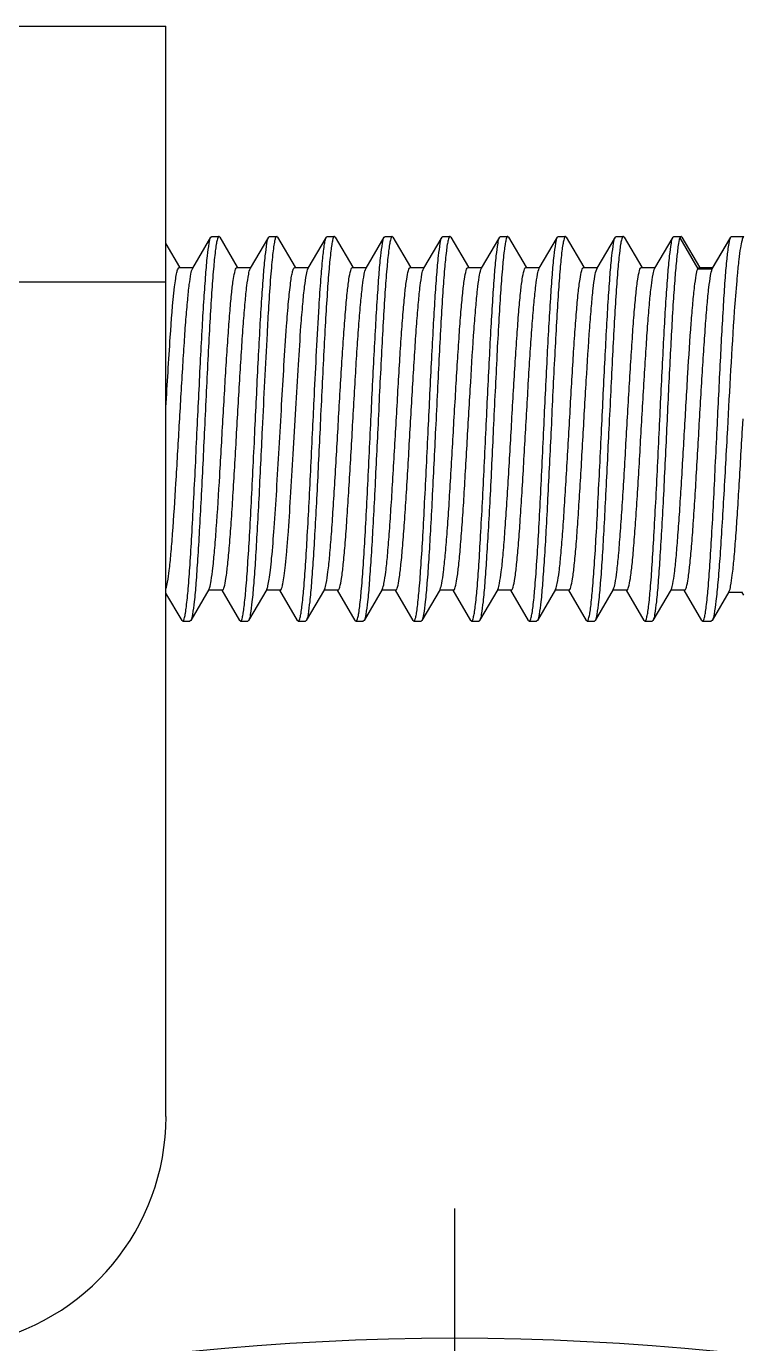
# Model space of a CAD drawing. Extents: x -427546 to -314919, y 698702 to 968782.
# Drawn here: x -416894.4 to -416830.7, y 894283.7 to 894400.8 of the extents above; entities that cross this region are included whole.
import ezdxf

# ---------------------------------------------------------------- set-up
doc = ezdxf.new("R2010")
doc.units = 0
doc.header["$LTSCALE"] = 1000
doc.header["$MEASUREMENT"] = 0
doc.linetypes.add('CENTER', pattern=[2, 1.25, -0.25, 0.25, -0.25])
doc.layers.get('0').update_dxf_attribs({"linetype": 'CONTINUOUS'})

msp = doc.modelspace()

# ---------------------------------------------------------------- linework, layer by layer
at = {"linetype": 'CONTINUOUS'}
for p, q in [((-416895.73, 894400.85), (-416882.03, 894400.85)), ((-416882.03, 894303.87), (-416882.03, 894400.85)), ((-416879.65, 894379.33), (-416878.03, 894382.11)), ((-416878.03, 894382.11), (-416877.96, 894382.17)), ((-416877.96, 894382.17), (-416877.32, 894382.17)), ((-416877.25, 894382.11), (-416877.32, 894382.17)), ((-416877.25, 894382.11), (-416875.69, 894379.42)), ((-416874.51, 894379.33), (-416872.89, 894382.11)), ((-416872.89, 894382.11), (-416872.83, 894382.17)), ((-416872.83, 894382.17), (-416872.18, 894382.17)), ((-416872.12, 894382.11), (-416870.55, 894379.42)), ((-416869.38, 894379.33), (-416867.76, 894382.11)), ((-416867.76, 894382.11), (-416867.69, 894382.17)), ((-416867.69, 894382.17), (-416867.05, 894382.17)), ((-416866.98, 894382.11), (-416867.05, 894382.17)), ((-416866.98, 894382.11), (-416865.42, 894379.42)), ((-416864.24, 894379.33), (-416862.62, 894382.11)), ((-416862.62, 894382.11), (-416862.55, 894382.17)), ((-416862.55, 894382.17), (-416861.91, 894382.17)), ((-416861.84, 894382.11), (-416861.91, 894382.17)), ((-416861.84, 894382.11), (-416860.28, 894379.42)), ((-416859.1, 894379.33), (-416857.48, 894382.11)), ((-416857.48, 894382.11), (-416857.42, 894382.17)), ((-416857.42, 894382.17), (-416856.77, 894382.17)), ((-416856.71, 894382.11), (-416856.77, 894382.17)), ((-416856.71, 894382.11), (-416855.14, 894379.42)), ((-416853.97, 894379.33), (-416852.35, 894382.11)), ((-416852.35, 894382.11), (-416852.28, 894382.17)), ((-416852.28, 894382.17), (-416851.64, 894382.17)), ((-416851.57, 894382.11), (-416851.64, 894382.17)), ((-416851.57, 894382.11), (-416850.01, 894379.42)), ((-416848.83, 894379.33), (-416847.21, 894382.11)), ((-416847.21, 894382.11), (-416847.14, 894382.17)), ((-416847.14, 894382.17), (-416846.5, 894382.17)), ((-416846.43, 894382.11), (-416846.5, 894382.17)), ((-416846.43, 894382.11), (-416844.87, 894379.42)), ((-416843.7, 894379.33), (-416842.07, 894382.11)), ((-416842.07, 894382.11), (-416842.01, 894382.17)), ((-416842.01, 894382.17), (-416841.36, 894382.17)), ((-416841.3, 894382.11), (-416841.36, 894382.17)), ((-416841.3, 894382.11), (-416839.73, 894379.42)), ((-416838.56, 894379.33), (-416836.94, 894382.11)), ((-416836.94, 894382.11), (-416836.87, 894382.17)), ((-416836.87, 894382.17), (-416836.23, 894382.17)), ((-416836.23, 894382.17), (-416836.33, 894382.04)), ((-416836.33, 894382.04), (-416834.73, 894379.28)), ((-416836.16, 894382.11), (-416834.6, 894379.42)), ((-416833.45, 894379.28), (-416831.84, 894382.04)), ((-416833.42, 894379.33), (-416831.8, 894382.11)), ((-416831.84, 894382.04), (-416831.8, 894382.11)), ((-416831.8, 894382.11), (-416831.73, 894382.17)), ((-416831.73, 894382.17), (-416830.66, 894382.17)), ((-416882.03, 894381.49), (-416880.82, 894379.42)), ((-416880.85, 894379.4), (-416879.61, 894379.4)), ((-416875.72, 894379.4), (-416874.47, 894379.4)), ((-416870.58, 894379.4), (-416869.34, 894379.4)), ((-416865.45, 894379.4), (-416864.2, 894379.4)), ((-416860.31, 894379.4), (-416859.06, 894379.4)), ((-416855.17, 894379.4), (-416853.93, 894379.4)), ((-416854.02, 894379.22), (-416853.97, 894379.33)), ((-416850.04, 894379.4), (-416848.79, 894379.4)), ((-416844.9, 894379.4), (-416843.65, 894379.4)), ((-416843.73, 894379.25), (-416843.7, 894379.33)), ((-416839.76, 894379.4), (-416838.52, 894379.4)), ((-416834.73, 894379.28), (-416834.63, 894379.4)), ((-416834.73, 894379.28), (-416833.45, 894379.28)), ((-416834.63, 894379.4), (-416833.38, 894379.4)), ((-416833.45, 894379.28), (-416833.42, 894379.33)), ((-416895.73, 894378.13), (-416882.03, 894378.13)), ((-416830.77, 894365.06), (-416830.72, 894365.94)), ((-416880.6, 894347.99), (-416882.03, 894350.44)), ((-416878.21, 894350.77), (-416879.82, 894347.99)), ((-416877, 894350.7), (-416878.25, 894350.7)), ((-416878.21, 894350.77), (-416878.16, 894350.88)), ((-416875.46, 894347.99), (-416877.03, 894350.69)), ((-416873.07, 894350.77), (-416874.68, 894347.99)), ((-416871.87, 894350.7), (-416873.11, 894350.7)), ((-416870.33, 894347.99), (-416871.9, 894350.69)), ((-416867.93, 894350.77), (-416869.55, 894347.99)), ((-416866.73, 894350.7), (-416867.97, 894350.7)), ((-416865.19, 894347.99), (-416866.76, 894350.69)), ((-416862.8, 894350.77), (-416864.41, 894347.99)), ((-416861.59, 894350.7), (-416862.84, 894350.7)), ((-416860.05, 894347.99), (-416861.62, 894350.69)), ((-416857.66, 894350.77), (-416859.27, 894347.99)), ((-416856.46, 894350.7), (-416857.7, 894350.7)), ((-416854.92, 894347.99), (-416856.49, 894350.69)), ((-416852.52, 894350.77), (-416854.14, 894347.99)), ((-416851.32, 894350.7), (-416852.56, 894350.7)), ((-416849.78, 894347.99), (-416851.35, 894350.69)), ((-416847.39, 894350.77), (-416849, 894347.99)), ((-416846.18, 894350.7), (-416847.43, 894350.7)), ((-416844.64, 894347.99), (-416846.21, 894350.69)), ((-416842.25, 894350.77), (-416843.86, 894347.99)), ((-416841.05, 894350.7), (-416842.29, 894350.7)), ((-416839.51, 894347.99), (-416841.08, 894350.69)), ((-416837.11, 894350.77), (-416838.73, 894347.99)), ((-416835.91, 894350.7), (-416837.15, 894350.7)), ((-416834.37, 894347.99), (-416835.94, 894350.69)), ((-416831.97, 894350.56), (-416833.46, 894348)), ((-416830.77, 894350.49), (-416832.01, 894350.49)), ((-416830.66, 894350.25), (-416830.8, 894350.48)), ((-416880.6, 894347.99), (-416880.53, 894347.93)), ((-416880.53, 894347.93), (-416879.89, 894347.93)), ((-416879.82, 894347.99), (-416879.89, 894347.93)), ((-416875.46, 894347.99), (-416875.39, 894347.93)), ((-416875.39, 894347.93), (-416874.75, 894347.93)), ((-416874.68, 894347.99), (-416874.75, 894347.93)), ((-416870.33, 894347.99), (-416870.26, 894347.93)), ((-416870.26, 894347.93), (-416869.61, 894347.93)), ((-416869.55, 894347.99), (-416869.61, 894347.93)), ((-416865.19, 894347.99), (-416865.12, 894347.93)), ((-416865.12, 894347.93), (-416864.48, 894347.93)), ((-416864.41, 894347.99), (-416864.48, 894347.93)), ((-416860.05, 894347.99), (-416859.99, 894347.93)), ((-416859.99, 894347.93), (-416859.34, 894347.93)), ((-416859.27, 894347.99), (-416859.34, 894347.93)), ((-416854.92, 894347.99), (-416854.85, 894347.93)), ((-416854.85, 894347.93), (-416854.21, 894347.93)), ((-416849.78, 894347.99), (-416849.71, 894347.93)), ((-416849.71, 894347.93), (-416849.07, 894347.93)), ((-416849, 894347.99), (-416849.07, 894347.93)), ((-416844.64, 894347.99), (-416844.58, 894347.93)), ((-416844.58, 894347.93), (-416843.93, 894347.93)), ((-416843.86, 894347.99), (-416843.93, 894347.93)), ((-416839.51, 894347.99), (-416839.44, 894347.93)), ((-416839.44, 894347.93), (-416838.8, 894347.93)), ((-416838.73, 894347.99), (-416838.8, 894347.93)), ((-416834.37, 894347.99), (-416834.3, 894347.93)), ((-416834.3, 894347.93), (-416833.54, 894347.93)), ((-416833.46, 894348), (-416833.54, 894347.93))]:
    msp.add_line(p, q, dxfattribs=at)
at = {"color": 0, "linetype": 'CENTER'}
msp.add_line((-416856.35, 893816.19), (-416856.35, 894295.7), dxfattribs=at)
at = {"linetype": 'CONTINUOUS'}
msp.add_circle((-416856.35, 894055.95), 228.23, dxfattribs=at)
for centre, radius, start, end in [((-416738.87, 894370.19), 92.76, 174.723, 175.0353), ((-416902.57, 894303.87), 20.55, 280.562, 0)]:
    msp.add_arc(centre, radius, start, end, dxfattribs=at)
for points, knots in [([(-416879.25, 894365.05), (-416879.15, 894367.13), (-416879, 894370.15), (-416878.8, 894374.02), (-416878.65, 894376.52), (-416878.5, 894378.62), (-416878.37, 894380.27), (-416878.21, 894381.37), (-416878.13, 894381.95), (-416878.03, 894382.11)], [0, 0, 0, 0, 0.364034, 0.530328, 0.678356, 0.803044, 0.900143, 0.966415, 1, 1, 1, 1]), ([(-416877.32, 894382.17), (-416877.36, 894382.17), (-416877.43, 894382.03), (-416877.49, 894381.8), (-416877.57, 894381.38), (-416877.69, 894380.54), (-416877.82, 894379.1), (-416877.98, 894377), (-416878.13, 894374.44), (-416878.29, 894371.52), (-416878.45, 894368.35), (-416878.55, 894366.16), (-416878.6, 894365.05)], [0, 0, 0, 0, 0.006691, 0.021767, 0.045945, 0.079169, 0.17157, 0.295628, 0.44665, 0.618882, 0.805717, 1, 1, 1, 1]), ([(-416874.11, 894365.05), (-416874.01, 894367.13), (-416873.87, 894370.15), (-416873.66, 894374.02), (-416873.52, 894376.52), (-416873.36, 894378.62), (-416873.23, 894380.27), (-416873.07, 894381.37), (-416872.99, 894381.95), (-416872.89, 894382.11)], [0, 0, 0, 0, 0.364034, 0.530327, 0.678355, 0.803043, 0.900143, 0.966415, 1, 1, 1, 1]), ([(-416872.18, 894382.17), (-416872.23, 894382.17), (-416872.31, 894381.99), (-416872.38, 894381.71), (-416872.47, 894381.18), (-416872.55, 894380.48), (-416872.64, 894379.59), (-416872.77, 894378.06), (-416872.85, 894376.83), (-416872.9, 894375.95)], [0, 0, 0, 0, 0.021805, 0.073036, 0.155592, 0.268964, 0.411896, 0.582786, 1, 1, 1, 1]), ([(-416872.12, 894382.11), (-416872.12, 894382.13), (-416872.14, 894382.16), (-416872.17, 894382.17), (-416872.18, 894382.17)], [0, 0, 0, 0, 0.600474, 1, 1, 1, 1]), ([(-416868.41, 894375.95), (-416868.36, 894376.76), (-416868.27, 894378.18), (-416868.11, 894380.03), (-416867.98, 894381.21), (-416867.86, 894381.84), (-416867.8, 894382.05), (-416867.76, 894382.11)], [0, 0, 0, 0, 0.387696, 0.690539, 0.896873, 0.961452, 1, 1, 1, 1]), ([(-416867.05, 894382.17), (-416867.08, 894382.17), (-416867.16, 894382.03), (-416867.22, 894381.8), (-416867.3, 894381.38), (-416867.41, 894380.54), (-416867.55, 894379.11), (-416867.7, 894377.01), (-416867.86, 894374.44), (-416868.02, 894371.52), (-416868.17, 894368.35), (-416868.28, 894366.16), (-416868.33, 894365.05)], [0, 0, 0, 0, 0.006669, 0.02172, 0.045878, 0.079088, 0.171477, 0.295537, 0.446568, 0.61882, 0.805683, 1, 1, 1, 1]), ([(-416863.84, 894365.05), (-416863.74, 894367.13), (-416863.59, 894370.15), (-416863.39, 894374.02), (-416863.24, 894376.52), (-416863.09, 894378.62), (-416862.96, 894380.27), (-416862.8, 894381.37), (-416862.72, 894381.95), (-416862.62, 894382.11)], [0, 0, 0, 0, 0.364023, 0.530311, 0.678335, 0.803027, 0.900135, 0.966413, 1, 1, 1, 1]), ([(-416861.91, 894382.17), (-416861.95, 894382.17), (-416862.02, 894382.03), (-416862.08, 894381.8), (-416862.16, 894381.38), (-416862.28, 894380.54), (-416862.41, 894379.11), (-416862.57, 894377.01), (-416862.72, 894374.44), (-416862.88, 894371.52), (-416863.04, 894368.35), (-416863.14, 894366.16), (-416863.19, 894365.05)], [0, 0, 0, 0, 0.00667, 0.021722, 0.045882, 0.079092, 0.171482, 0.295542, 0.446572, 0.618823, 0.805684, 1, 1, 1, 1]), ([(-416858.7, 894365.05), (-416858.6, 894367.13), (-416858.46, 894370.15), (-416858.25, 894374.02), (-416858.11, 894376.52), (-416857.96, 894378.62), (-416857.82, 894380.27), (-416857.66, 894381.37), (-416857.58, 894381.95), (-416857.48, 894382.11)], [0, 0, 0, 0, 0.364024, 0.530311, 0.678335, 0.803027, 0.900135, 0.966414, 1, 1, 1, 1]), ([(-416856.77, 894382.17), (-416856.81, 894382.17), (-416856.89, 894382.03), (-416856.95, 894381.8), (-416857.03, 894381.38), (-416857.14, 894380.54), (-416857.28, 894379.11), (-416857.43, 894377.01), (-416857.59, 894374.44), (-416857.74, 894371.52), (-416857.9, 894368.35), (-416858, 894366.16), (-416858.06, 894365.05)], [0, 0, 0, 0, 0.006671, 0.021724, 0.045885, 0.079096, 0.171487, 0.295547, 0.446577, 0.618826, 0.805686, 1, 1, 1, 1]), ([(-416853.56, 894365.05), (-416853.47, 894367.13), (-416853.32, 894370.15), (-416853.12, 894374.02), (-416852.97, 894376.52), (-416852.82, 894378.62), (-416852.69, 894380.27), (-416852.53, 894381.37), (-416852.44, 894381.95), (-416852.35, 894382.11)], [0, 0, 0, 0, 0.364024, 0.530311, 0.678335, 0.803027, 0.900135, 0.966414, 1, 1, 1, 1]), ([(-416851.64, 894382.17), (-416851.68, 894382.17), (-416851.75, 894382.03), (-416851.81, 894381.8), (-416851.89, 894381.38), (-416852, 894380.54), (-416852.14, 894379.1), (-416852.29, 894377), (-416852.45, 894374.44), (-416852.61, 894371.52), (-416852.76, 894368.35), (-416852.87, 894366.16), (-416852.92, 894365.05)], [0, 0, 0, 0, 0.006677, 0.021737, 0.045904, 0.079119, 0.171516, 0.295578, 0.446605, 0.618846, 0.805696, 1, 1, 1, 1]), ([(-416848.43, 894365.05), (-416848.33, 894367.13), (-416848.19, 894370.15), (-416847.98, 894374.02), (-416847.83, 894376.52), (-416847.68, 894378.62), (-416847.55, 894380.27), (-416847.39, 894381.37), (-416847.31, 894381.95), (-416847.21, 894382.11)], [0, 0, 0, 0, 0.364025, 0.530311, 0.678336, 0.803029, 0.900136, 0.966414, 1, 1, 1, 1]), ([(-416846.5, 894382.17), (-416846.54, 894382.17), (-416846.61, 894382.03), (-416846.67, 894381.8), (-416846.76, 894381.38), (-416846.87, 894380.54), (-416847, 894379.1), (-416847.16, 894377), (-416847.31, 894374.44), (-416847.47, 894371.52), (-416847.63, 894368.35), (-416847.73, 894366.16), (-416847.78, 894365.05)], [0, 0, 0, 0, 0.006678, 0.021739, 0.045907, 0.079123, 0.171521, 0.295583, 0.44661, 0.618849, 0.805697, 1, 1, 1, 1]), ([(-416843.29, 894365.05), (-416843.19, 894367.13), (-416843.05, 894370.15), (-416842.84, 894374.02), (-416842.7, 894376.52), (-416842.55, 894378.62), (-416842.41, 894380.27), (-416842.25, 894381.37), (-416842.17, 894381.95), (-416842.07, 894382.11)], [0, 0, 0, 0, 0.364025, 0.530311, 0.678336, 0.803029, 0.900137, 0.966414, 1, 1, 1, 1]), ([(-416841.36, 894382.17), (-416841.4, 894382.17), (-416841.48, 894382.03), (-416841.54, 894381.8), (-416841.62, 894381.38), (-416841.73, 894380.54), (-416841.87, 894379.1), (-416842.02, 894377), (-416842.18, 894374.44), (-416842.33, 894371.52), (-416842.49, 894368.35), (-416842.59, 894366.16), (-416842.65, 894365.05)], [0, 0, 0, 0, 0.006679, 0.021742, 0.04591, 0.079127, 0.171526, 0.295588, 0.446614, 0.618853, 0.805699, 1, 1, 1, 1]), ([(-416838.15, 894365.05), (-416838.06, 894367.13), (-416837.91, 894370.15), (-416837.71, 894374.02), (-416837.56, 894376.52), (-416837.41, 894378.62), (-416837.28, 894380.27), (-416837.12, 894381.37), (-416837.03, 894381.95), (-416836.94, 894382.11)], [0, 0, 0, 0, 0.364025, 0.530311, 0.678336, 0.803029, 0.900137, 0.966414, 1, 1, 1, 1]), ([(-416836.33, 894382.04), (-416836.41, 894381.82), (-416836.51, 894381.2), (-416836.65, 894380.02), (-416836.79, 894378.35), (-416837, 894375.32), (-416837.23, 894370.84), (-416837.42, 894367.07), (-416837.51, 894365.05)], [0, 0, 0, 0, 0.03994, 0.110597, 0.209953, 0.334863, 0.644572, 1, 1, 1, 1]), ([(-416836.16, 894382.11), (-416836.17, 894382.13), (-416836.19, 894382.16), (-416836.22, 894382.17), (-416836.23, 894382.17)], [0, 0, 0, 0, 0.600908, 1, 1, 1, 1]), ([(-416833.02, 894365.05), (-416832.92, 894367.07), (-416832.74, 894370.84), (-416832.5, 894375.32), (-416832.3, 894378.35), (-416832.16, 894380.02), (-416832.02, 894381.2), (-416831.92, 894381.82), (-416831.84, 894382.04)], [0, 0, 0, 0, 0.355428, 0.665137, 0.790047, 0.889403, 0.96006, 1, 1, 1, 1]), ([(-416830.66, 894382.15), (-416830.75, 894382.08), (-416830.84, 894381.71), (-416830.98, 894381.05), (-416831.11, 894379.99), (-416831.19, 894379.19), (-416831.24, 894378.73)], [0, 0, 0, 0, 0.09877, 0.299863, 0.602238, 1, 1, 1, 1]), ([(-416882.03, 894350.83), (-416881.95, 894351.02), (-416881.85, 894351.56), (-416881.71, 894352.58), (-416881.57, 894354.02), (-416881.36, 894356.6), (-416881.12, 894360.41), (-416880.84, 894365.31), (-416880.6, 894369.48), (-416880.4, 894372.64), (-416880.26, 894374.68), (-416880.11, 894376.4), (-416879.98, 894377.76), (-416879.83, 894378.69), (-416879.74, 894379.18), (-416879.65, 894379.33)], [0, 0, 0, 0, 0.02104, 0.057496, 0.108353, 0.171995, 0.329001, 0.508126, 0.686035, 0.767202, 0.83956, 0.900746, 0.948777, 0.982144, 1, 1, 1, 1]), ([(-416881.26, 894377.67), (-416881.23, 894377.92), (-416881.18, 894378.34), (-416881.07, 894378.9), (-416881, 894379.21), (-416880.9, 894379.4), (-416880.85, 894379.4)], [0, 0, 0, 0, 0.419149, 0.725719, 0.916884, 1, 1, 1, 1]), ([(-416878.16, 894350.88), (-416878.08, 894351.09), (-416877.98, 894351.69), (-416877.83, 894352.81), (-416877.69, 894354.35), (-416877.47, 894357.09), (-416877.23, 894361.07), (-416876.99, 894365.29), (-416876.79, 894368.76), (-416876.64, 894371.24), (-416876.49, 894373.5), (-416876.34, 894375.46), (-416876.2, 894377.07), (-416876.06, 894378.25), (-416875.92, 894378.98), (-416875.82, 894379.3), (-416875.75, 894379.4), (-416875.72, 894379.4)], [0, 0, 0, 0, 0.023633, 0.063368, 0.11799, 0.185658, 0.350471, 0.535259, 0.627237, 0.714679, 0.794564, 0.864136, 0.921007, 0.963252, 0.989537, 0.996564, 1, 1, 1, 1]), ([(-416877, 894350.7), (-416876.97, 894350.7), (-416876.89, 894350.8), (-416876.79, 894351.13), (-416876.66, 894351.89), (-416876.52, 894353.12), (-416876.36, 894354.78), (-416876.21, 894356.82), (-416876.06, 894359.15), (-416875.91, 894361.69), (-416875.71, 894365.24), (-416875.51, 894368.76), (-416875.3, 894372.12), (-416875.15, 894374.31), (-416875, 894376.17), (-416874.86, 894377.64), (-416874.7, 894378.64), (-416874.61, 894379.17), (-416874.51, 894379.33)], [0, 0, 0, 0, 0.003516, 0.010771, 0.037949, 0.081609, 0.140308, 0.211978, 0.294061, 0.383613, 0.477416, 0.664254, 0.750572, 0.827952, 0.893624, 0.945254, 0.981055, 1, 1, 1, 1]), ([(-416871.3, 894374.19), (-416871.25, 894374.92), (-416871.15, 894376.2), (-416870.99, 894377.69), (-416870.87, 894378.57), (-416870.78, 894379.01), (-416870.71, 894379.26), (-416870.62, 894379.4), (-416870.58, 894379.4)], [0, 0, 0, 0, 0.415728, 0.728657, 0.841879, 0.924583, 0.976407, 1, 1, 1, 1]), ([(-416870.02, 894374.19), (-416869.97, 894374.85), (-416869.87, 894376.02), (-416869.73, 894377.56), (-416869.57, 894378.61), (-416869.47, 894379.17), (-416869.38, 894379.33)], [0, 0, 0, 0, 0.381837, 0.682377, 0.890569, 1, 1, 1, 1]), ([(-416867.93, 894350.77), (-416867.84, 894350.93), (-416867.75, 894351.46), (-416867.59, 894352.46), (-416867.45, 894353.93), (-416867.3, 894355.79), (-416867.15, 894357.99), (-416866.94, 894361.35), (-416866.74, 894364.86), (-416866.54, 894368.41), (-416866.38, 894370.95), (-416866.23, 894373.29), (-416866.08, 894375.32), (-416865.93, 894376.99), (-416865.79, 894378.21), (-416865.66, 894378.97), (-416865.55, 894379.3), (-416865.48, 894379.4), (-416865.45, 894379.4)], [0, 0, 0, 0, 0.018976, 0.054803, 0.106453, 0.172139, 0.249526, 0.335844, 0.522668, 0.616459, 0.705997, 0.788065, 0.859722, 0.918409, 0.962059, 0.989231, 0.996484, 1, 1, 1, 1]), ([(-416866.73, 894350.7), (-416866.7, 894350.7), (-416866.62, 894350.8), (-416866.52, 894351.13), (-416866.38, 894351.89), (-416866.24, 894353.12), (-416866.09, 894354.78), (-416865.94, 894356.82), (-416865.79, 894359.15), (-416865.64, 894361.69), (-416865.43, 894365.24), (-416865.24, 894368.76), (-416865.03, 894372.12), (-416864.88, 894374.31), (-416864.72, 894376.17), (-416864.58, 894377.64), (-416864.43, 894378.64), (-416864.33, 894379.17), (-416864.24, 894379.33)], [0, 0, 0, 0, 0.003517, 0.010771, 0.037949, 0.081609, 0.140308, 0.211978, 0.294062, 0.383613, 0.477416, 0.664254, 0.750571, 0.827951, 0.893624, 0.945254, 0.981055, 1, 1, 1, 1]), ([(-416862.8, 894350.77), (-416862.71, 894350.93), (-416862.61, 894351.46), (-416862.45, 894352.46), (-416862.31, 894353.93), (-416862.16, 894355.79), (-416862.01, 894357.99), (-416861.8, 894361.35), (-416861.6, 894364.86), (-416861.4, 894368.41), (-416861.25, 894370.95), (-416861.1, 894373.29), (-416860.95, 894375.32), (-416860.8, 894376.99), (-416860.66, 894378.21), (-416860.52, 894378.97), (-416860.42, 894379.3), (-416860.34, 894379.4), (-416860.31, 894379.4)], [0, 0, 0, 0, 0.018976, 0.054803, 0.106454, 0.17214, 0.249527, 0.335846, 0.52267, 0.61646, 0.705997, 0.788065, 0.859721, 0.918408, 0.962058, 0.98923, 0.996486, 1, 1, 1, 1]), ([(-416861.59, 894350.7), (-416861.56, 894350.7), (-416861.48, 894350.8), (-416861.38, 894351.13), (-416861.25, 894351.89), (-416861.11, 894353.12), (-416860.96, 894354.78), (-416860.81, 894356.82), (-416860.65, 894359.15), (-416860.5, 894361.69), (-416860.3, 894365.24), (-416860.1, 894368.76), (-416859.89, 894372.12), (-416859.74, 894374.31), (-416859.59, 894376.17), (-416859.45, 894377.64), (-416859.29, 894378.64), (-416859.2, 894379.17), (-416859.1, 894379.33)], [0, 0, 0, 0, 0.003515, 0.010772, 0.03795, 0.08161, 0.140308, 0.211978, 0.294061, 0.383612, 0.477415, 0.664253, 0.750571, 0.827951, 0.893624, 0.945254, 0.981055, 1, 1, 1, 1]), ([(-416857.66, 894350.77), (-416857.57, 894350.93), (-416857.47, 894351.46), (-416857.32, 894352.46), (-416857.18, 894353.93), (-416857.02, 894355.79), (-416856.87, 894357.99), (-416856.67, 894361.35), (-416856.47, 894364.86), (-416856.26, 894368.41), (-416856.11, 894370.95), (-416855.96, 894373.29), (-416855.81, 894375.32), (-416855.66, 894376.99), (-416855.52, 894378.21), (-416855.38, 894378.97), (-416855.28, 894379.3), (-416855.21, 894379.4), (-416855.17, 894379.4)], [0, 0, 0, 0, 0.018976, 0.054803, 0.106453, 0.172139, 0.249526, 0.335844, 0.522668, 0.616459, 0.705997, 0.788066, 0.859722, 0.918409, 0.962059, 0.989231, 0.996484, 1, 1, 1, 1]), ([(-416856.46, 894350.7), (-416856.42, 894350.7), (-416856.35, 894350.8), (-416856.25, 894351.12), (-416856.12, 894351.85), (-416855.98, 894353.03), (-416855.83, 894354.63), (-416855.68, 894356.6), (-416855.53, 894358.86), (-416855.39, 894361.33), (-416855.19, 894364.8), (-416854.95, 894369.02), (-416854.7, 894373), (-416854.49, 894375.74), (-416854.35, 894377.28), (-416854.2, 894378.4), (-416854.09, 894379.01), (-416854.02, 894379.22)], [0, 0, 0, 0, 0.003434, 0.010455, 0.036717, 0.078926, 0.135751, 0.205269, 0.285098, 0.372487, 0.464418, 0.649153, 0.813994, 0.881712, 0.93641, 0.976246, 1, 1, 1, 1]), ([(-416852.52, 894350.77), (-416852.43, 894350.93), (-416852.34, 894351.46), (-416852.18, 894352.46), (-416852.04, 894353.93), (-416851.89, 894355.79), (-416851.74, 894357.99), (-416851.53, 894361.35), (-416851.33, 894364.86), (-416851.13, 894368.41), (-416850.98, 894370.95), (-416850.82, 894373.29), (-416850.67, 894375.32), (-416850.52, 894376.99), (-416850.38, 894378.21), (-416850.25, 894378.97), (-416850.14, 894379.3), (-416850.07, 894379.4), (-416850.04, 894379.4)], [0, 0, 0, 0, 0.018976, 0.054804, 0.106454, 0.17214, 0.249527, 0.335846, 0.52267, 0.61646, 0.705997, 0.788065, 0.859721, 0.918408, 0.962058, 0.98923, 0.996485, 1, 1, 1, 1]), ([(-416851.32, 894350.7), (-416851.29, 894350.7), (-416851.21, 894350.8), (-416851.11, 894351.13), (-416850.97, 894351.89), (-416850.83, 894353.12), (-416850.68, 894354.78), (-416850.53, 894356.82), (-416850.38, 894359.15), (-416850.23, 894361.69), (-416850.02, 894365.24), (-416849.83, 894368.76), (-416849.62, 894372.12), (-416849.47, 894374.31), (-416849.31, 894376.17), (-416849.17, 894377.64), (-416849.02, 894378.64), (-416848.92, 894379.17), (-416848.83, 894379.33)], [0, 0, 0, 0, 0.003514, 0.010772, 0.03795, 0.08161, 0.140308, 0.211979, 0.294061, 0.383613, 0.477416, 0.664254, 0.750572, 0.827952, 0.893624, 0.945254, 0.981055, 1, 1, 1, 1]), ([(-416847.39, 894350.77), (-416847.3, 894350.93), (-416847.2, 894351.46), (-416847.04, 894352.46), (-416846.9, 894353.93), (-416846.75, 894355.79), (-416846.6, 894357.99), (-416846.39, 894361.35), (-416846.19, 894364.86), (-416845.99, 894368.41), (-416845.84, 894370.95), (-416845.69, 894373.29), (-416845.54, 894375.32), (-416845.39, 894376.99), (-416845.25, 894378.21), (-416845.11, 894378.97), (-416845.01, 894379.3), (-416844.93, 894379.4), (-416844.9, 894379.4)], [0, 0, 0, 0, 0.018976, 0.054803, 0.106453, 0.172138, 0.249526, 0.335844, 0.522669, 0.61646, 0.705997, 0.788066, 0.859722, 0.918409, 0.962059, 0.989231, 0.996485, 1, 1, 1, 1]), ([(-416846.18, 894350.7), (-416846.15, 894350.7), (-416846.08, 894350.8), (-416845.98, 894351.12), (-416845.84, 894351.86), (-416845.7, 894353.05), (-416845.55, 894354.67), (-416845.41, 894356.66), (-416845.26, 894358.93), (-416845.11, 894361.42), (-416844.91, 894364.92), (-416844.67, 894369.14), (-416844.42, 894373.13), (-416844.21, 894375.85), (-416844.06, 894377.38), (-416843.92, 894378.47), (-416843.81, 894379.05), (-416843.73, 894379.25)], [0, 0, 0, 0, 0.003455, 0.010535, 0.037032, 0.079611, 0.136914, 0.206982, 0.287388, 0.37533, 0.467742, 0.653021, 0.817577, 0.884775, 0.938688, 0.977489, 1, 1, 1, 1]), ([(-416842.25, 894350.77), (-416842.16, 894350.93), (-416842.06, 894351.46), (-416841.91, 894352.46), (-416841.77, 894353.93), (-416841.62, 894355.79), (-416841.46, 894357.99), (-416841.26, 894361.35), (-416841.06, 894364.86), (-416840.85, 894368.41), (-416840.7, 894370.95), (-416840.55, 894373.29), (-416840.4, 894375.32), (-416840.25, 894376.99), (-416840.11, 894378.21), (-416839.97, 894378.97), (-416839.87, 894379.3), (-416839.8, 894379.4), (-416839.76, 894379.4)], [0, 0, 0, 0, 0.018976, 0.054804, 0.106454, 0.17214, 0.249527, 0.335846, 0.522669, 0.61646, 0.705997, 0.788065, 0.859721, 0.918408, 0.962058, 0.98923, 0.996484, 1, 1, 1, 1]), ([(-416841.05, 894350.7), (-416841.01, 894350.7), (-416840.94, 894350.8), (-416840.84, 894351.13), (-416840.7, 894351.89), (-416840.56, 894353.12), (-416840.41, 894354.78), (-416840.26, 894356.82), (-416840.11, 894359.15), (-416839.95, 894361.69), (-416839.75, 894365.24), (-416839.55, 894368.76), (-416839.34, 894372.12), (-416839.19, 894374.31), (-416839.04, 894376.17), (-416838.9, 894377.64), (-416838.75, 894378.64), (-416838.65, 894379.17), (-416838.56, 894379.33)], [0, 0, 0, 0, 0.003514, 0.010772, 0.03795, 0.081609, 0.140308, 0.211978, 0.294061, 0.383612, 0.477416, 0.664254, 0.750572, 0.827952, 0.893624, 0.945254, 0.981055, 1, 1, 1, 1]), ([(-416837.11, 894350.77), (-416837.03, 894350.92), (-416836.93, 894351.42), (-416836.79, 894352.35), (-416836.65, 894353.71), (-416836.51, 894355.45), (-416836.36, 894357.5), (-416836.16, 894360.67), (-416835.92, 894364.86), (-416835.64, 894369.76), (-416835.4, 894373.57), (-416835.19, 894376.14), (-416835.05, 894377.57), (-416834.91, 894378.57), (-416834.81, 894379.11), (-416834.73, 894379.28)], [0, 0, 0, 0, 0.017949, 0.051483, 0.099746, 0.16121, 0.233875, 0.31535, 0.493787, 0.673153, 0.829955, 0.893299, 0.943723, 0.979621, 1, 1, 1, 1]), ([(-416835.91, 894350.7), (-416835.88, 894350.7), (-416835.8, 894350.8), (-416835.7, 894351.13), (-416835.57, 894351.87), (-416835.43, 894353.07), (-416835.28, 894354.71), (-416835.13, 894356.71), (-416834.98, 894359.01), (-416834.83, 894361.52), (-416834.63, 894365.03), (-416834.43, 894368.52), (-416834.22, 894371.87), (-416834.07, 894374.08), (-416833.92, 894375.97), (-416833.78, 894377.47), (-416833.63, 894378.53), (-416833.53, 894379.1), (-416833.45, 894379.28)], [0, 0, 0, 0, 0.003476, 0.010618, 0.037351, 0.080307, 0.138095, 0.208722, 0.289712, 0.378215, 0.471113, 0.656939, 0.743312, 0.821202, 0.88787, 0.940988, 0.978742, 1, 1, 1, 1]), ([(-416882.03, 894366.98), (-416881.91, 894369.06), (-416881.69, 894372.62), (-416881.44, 894376.18), (-416881.26, 894377.67)], [0, 0, 0, 0, 0.5822, 1, 1, 1, 1]), ([(-416831.28, 894378.22), (-416831.36, 894377.32), (-416831.69, 894372.94), (-416831.92, 894368.54), (-416832.11, 894365.05)], [0, 0, 0, 0, 0.204958, 1, 1, 1, 1]), ([(-416872.9, 894375.95), (-416872.95, 894375.15), (-416873.16, 894371.51), (-416873.33, 894367.88), (-416873.47, 894365.05)], [0, 0, 0, 0, 0.222854, 1, 1, 1, 1]), ([(-416868.97, 894365.05), (-416868.93, 894366.03), (-416868.75, 894369.67), (-416868.57, 894373.3), (-416868.41, 894375.95)], [0, 0, 0, 0, 0.269629, 1, 1, 1, 1]), ([(-416873.07, 894350.77), (-416873.01, 894350.87), (-416872.94, 894351.17), (-416872.83, 894351.74), (-416872.73, 894352.56), (-416872.57, 894354.08), (-416872.38, 894356.45), (-416872.17, 894359.71), (-416871.96, 894363.37), (-416871.68, 894368.24), (-416871.47, 894371.86), (-416871.3, 894374.19)], [0, 0, 0, 0, 0.014411, 0.03932, 0.074484, 0.119335, 0.234772, 0.377376, 0.53685, 0.701654, 1, 1, 1, 1]), ([(-416871.87, 894350.7), (-416871.8, 894350.7), (-416871.7, 894350.96), (-416871.61, 894351.34), (-416871.5, 894352.07), (-416871.39, 894353.01), (-416871.28, 894354.21), (-416871.12, 894356.21), (-416870.93, 894359.1), (-416870.71, 894362.86), (-416870.48, 894366.79), (-416870.26, 894370.59), (-416870.1, 894373.04), (-416870.02, 894374.19)], [0, 0, 0, 0, 0.00779, 0.0265, 0.0566, 0.097641, 0.148856, 0.209253, 0.352681, 0.516622, 0.688119, 0.853597, 1, 1, 1, 1]), ([(-416880.53, 894347.93), (-416880.49, 894347.93), (-416880.42, 894348.07), (-416880.36, 894348.3), (-416880.28, 894348.72), (-416880.16, 894349.56), (-416880.03, 894351), (-416879.87, 894353.1), (-416879.72, 894355.66), (-416879.56, 894358.58), (-416879.4, 894361.75), (-416879.3, 894363.94), (-416879.25, 894365.05)], [0, 0, 0, 0, 0.006678, 0.02174, 0.045907, 0.079122, 0.171514, 0.295572, 0.446605, 0.618852, 0.805699, 1, 1, 1, 1]), ([(-416878.6, 894365.05), (-416878.7, 894362.98), (-416878.85, 894359.95), (-416879.05, 894356.09), (-416879.2, 894353.59), (-416879.35, 894351.48), (-416879.48, 894349.84), (-416879.64, 894348.74), (-416879.72, 894348.15), (-416879.82, 894347.99)], [0, 0, 0, 0, 0.363957, 0.530228, 0.678248, 0.802941, 0.900059, 0.966367, 1, 1, 1, 1]), ([(-416875.39, 894347.93), (-416875.36, 894347.93), (-416875.28, 894348.07), (-416875.22, 894348.3), (-416875.14, 894348.72), (-416875.03, 894349.56), (-416874.89, 894351), (-416874.74, 894353.1), (-416874.58, 894355.66), (-416874.43, 894358.58), (-416874.27, 894361.75), (-416874.16, 894363.94), (-416874.11, 894365.05)], [0, 0, 0, 0, 0.006679, 0.021741, 0.045909, 0.079125, 0.171517, 0.295575, 0.446608, 0.618855, 0.8057, 1, 1, 1, 1]), ([(-416873.47, 894365.05), (-416873.57, 894362.98), (-416873.71, 894359.95), (-416873.92, 894356.09), (-416874.06, 894353.59), (-416874.21, 894351.48), (-416874.35, 894349.84), (-416874.5, 894348.74), (-416874.59, 894348.15), (-416874.68, 894347.99)], [0, 0, 0, 0, 0.363957, 0.530228, 0.678248, 0.802941, 0.900059, 0.966367, 1, 1, 1, 1]), ([(-416870.26, 894347.93), (-416870.22, 894347.93), (-416870.14, 894348.07), (-416870.08, 894348.3), (-416870, 894348.72), (-416869.89, 894349.56), (-416869.75, 894351), (-416869.6, 894353.1), (-416869.45, 894355.66), (-416869.29, 894358.58), (-416869.13, 894361.75), (-416869.03, 894363.94), (-416868.97, 894365.05)], [0, 0, 0, 0, 0.006679, 0.021742, 0.045911, 0.079127, 0.17152, 0.295578, 0.446611, 0.618857, 0.805701, 1, 1, 1, 1]), ([(-416868.33, 894365.05), (-416868.43, 894362.98), (-416868.57, 894359.95), (-416868.78, 894356.09), (-416868.93, 894353.59), (-416869.08, 894351.48), (-416869.21, 894349.84), (-416869.37, 894348.74), (-416869.45, 894348.15), (-416869.55, 894347.99)], [0, 0, 0, 0, 0.363957, 0.530226, 0.678247, 0.802941, 0.90006, 0.966367, 1, 1, 1, 1]), ([(-416865.12, 894347.93), (-416865.08, 894347.93), (-416865.01, 894348.07), (-416864.95, 894348.3), (-416864.87, 894348.72), (-416864.75, 894349.57), (-416864.62, 894351), (-416864.46, 894353.1), (-416864.31, 894355.66), (-416864.15, 894358.58), (-416863.99, 894361.75), (-416863.89, 894363.94), (-416863.84, 894365.05)], [0, 0, 0, 0, 0.006683, 0.02175, 0.045922, 0.079141, 0.171538, 0.295598, 0.446629, 0.61887, 0.805706, 1, 1, 1, 1]), ([(-416863.19, 894365.05), (-416863.29, 894362.98), (-416863.44, 894359.95), (-416863.64, 894356.09), (-416863.79, 894353.59), (-416863.94, 894351.48), (-416864.07, 894349.84), (-416864.23, 894348.74), (-416864.31, 894348.15), (-416864.41, 894347.99)], [0, 0, 0, 0, 0.363957, 0.530226, 0.678247, 0.802941, 0.90006, 0.966367, 1, 1, 1, 1]), ([(-416859.99, 894347.93), (-416859.95, 894347.93), (-416859.87, 894348.07), (-416859.81, 894348.3), (-416859.73, 894348.72), (-416859.62, 894349.57), (-416859.48, 894351), (-416859.33, 894353.1), (-416859.17, 894355.66), (-416859.02, 894358.58), (-416858.86, 894361.75), (-416858.75, 894363.94), (-416858.7, 894365.05)], [0, 0, 0, 0, 0.006684, 0.021752, 0.045924, 0.079143, 0.171541, 0.295601, 0.446632, 0.618872, 0.805707, 1, 1, 1, 1]), ([(-416858.06, 894365.05), (-416858.16, 894362.98), (-416858.3, 894359.95), (-416858.51, 894356.09), (-416858.65, 894353.59), (-416858.8, 894351.48), (-416858.94, 894349.84), (-416859.09, 894348.74), (-416859.18, 894348.15), (-416859.27, 894347.99)], [0, 0, 0, 0, 0.363957, 0.530226, 0.678246, 0.80294, 0.90006, 0.966367, 1, 1, 1, 1]), ([(-416854.85, 894347.93), (-416854.81, 894347.93), (-416854.73, 894348.07), (-416854.68, 894348.3), (-416854.59, 894348.72), (-416854.48, 894349.57), (-416854.34, 894351), (-416854.19, 894353.1), (-416854.04, 894355.66), (-416853.88, 894358.58), (-416853.72, 894361.75), (-416853.62, 894363.94), (-416853.56, 894365.05)], [0, 0, 0, 0, 0.006684, 0.021753, 0.045926, 0.079145, 0.171544, 0.295605, 0.446635, 0.618874, 0.805708, 1, 1, 1, 1]), ([(-416852.92, 894365.05), (-416853.02, 894362.98), (-416853.16, 894359.95), (-416853.37, 894356.09), (-416853.52, 894353.59), (-416853.67, 894351.48), (-416853.8, 894349.84), (-416853.96, 894348.74), (-416854.04, 894348.15), (-416854.14, 894347.99)], [0, 0, 0, 0, 0.363958, 0.530225, 0.678246, 0.80294, 0.900061, 0.966367, 1, 1, 1, 1]), ([(-416849.71, 894347.93), (-416849.67, 894347.93), (-416849.6, 894348.07), (-416849.54, 894348.3), (-416849.46, 894348.72), (-416849.34, 894349.57), (-416849.21, 894351), (-416849.05, 894353.1), (-416848.9, 894355.66), (-416848.74, 894358.58), (-416848.59, 894361.75), (-416848.48, 894363.94), (-416848.43, 894365.05)], [0, 0, 0, 0, 0.006686, 0.021754, 0.04593, 0.079149, 0.171549, 0.295611, 0.446641, 0.618877, 0.805711, 1, 1, 1, 1]), ([(-416847.78, 894365.05), (-416847.88, 894362.98), (-416848.03, 894359.95), (-416848.23, 894356.09), (-416848.38, 894353.59), (-416848.53, 894351.48), (-416848.66, 894349.84), (-416848.82, 894348.74), (-416848.91, 894348.15), (-416849, 894347.99)], [0, 0, 0, 0, 0.363958, 0.530225, 0.678245, 0.80294, 0.900061, 0.966367, 1, 1, 1, 1]), ([(-416844.58, 894347.93), (-416844.54, 894347.93), (-416844.46, 894348.07), (-416844.4, 894348.3), (-416844.32, 894348.72), (-416844.21, 894349.57), (-416844.07, 894351), (-416843.92, 894353.1), (-416843.76, 894355.66), (-416843.61, 894358.58), (-416843.45, 894361.75), (-416843.34, 894363.94), (-416843.29, 894365.05)], [0, 0, 0, 0, 0.006688, 0.021762, 0.045939, 0.079161, 0.171565, 0.295627, 0.446655, 0.618887, 0.805715, 1, 1, 1, 1]), ([(-416842.65, 894365.05), (-416842.75, 894362.98), (-416842.89, 894359.95), (-416843.1, 894356.09), (-416843.24, 894353.59), (-416843.39, 894351.48), (-416843.53, 894349.84), (-416843.69, 894348.74), (-416843.77, 894348.15), (-416843.86, 894347.99)], [0, 0, 0, 0, 0.363958, 0.530225, 0.678245, 0.80294, 0.900061, 0.966367, 1, 1, 1, 1]), ([(-416839.44, 894347.93), (-416839.4, 894347.93), (-416839.33, 894348.07), (-416839.27, 894348.3), (-416839.18, 894348.72), (-416839.07, 894349.57), (-416838.93, 894351), (-416838.78, 894353.1), (-416838.63, 894355.66), (-416838.47, 894358.58), (-416838.31, 894361.75), (-416838.21, 894363.94), (-416838.15, 894365.05)], [0, 0, 0, 0, 0.006689, 0.021763, 0.04594, 0.079164, 0.171568, 0.295631, 0.446658, 0.618889, 0.805716, 1, 1, 1, 1]), ([(-416837.51, 894365.05), (-416837.61, 894362.98), (-416837.75, 894359.95), (-416837.96, 894356.09), (-416838.11, 894353.59), (-416838.26, 894351.48), (-416838.39, 894349.84), (-416838.55, 894348.74), (-416838.63, 894348.15), (-416838.73, 894347.99)], [0, 0, 0, 0, 0.363958, 0.530225, 0.678245, 0.80294, 0.900061, 0.966367, 1, 1, 1, 1]), ([(-416834.3, 894347.93), (-416834.26, 894347.93), (-416834.19, 894348.07), (-416834.13, 894348.3), (-416834.05, 894348.72), (-416833.94, 894349.57), (-416833.8, 894351), (-416833.65, 894353.1), (-416833.49, 894355.66), (-416833.33, 894358.58), (-416833.18, 894361.75), (-416833.07, 894363.94), (-416833.02, 894365.05)], [0, 0, 0, 0, 0.00669, 0.021764, 0.045942, 0.079166, 0.171571, 0.295634, 0.446661, 0.618891, 0.805717, 1, 1, 1, 1]), ([(-416832.11, 894365.05), (-416832.22, 894362.99), (-416832.38, 894359.98), (-416832.61, 894356.13), (-416832.77, 894353.63), (-416832.94, 894351.53), (-416833.09, 894349.88), (-416833.26, 894348.76), (-416833.36, 894348.17), (-416833.46, 894348)], [0, 0, 0, 0, 0.362263, 0.527925, 0.675614, 0.80033, 0.897877, 0.965043, 1, 1, 1, 1]), ([(-416831.97, 894350.56), (-416831.88, 894350.71), (-416831.79, 894351.22), (-416831.64, 894352.18), (-416831.5, 894353.59), (-416831.36, 894355.38), (-416831.21, 894357.49), (-416831.01, 894360.76), (-416830.87, 894363.31), (-416830.77, 894365.06)], [0, 0, 0, 0, 0.036124, 0.104043, 0.201926, 0.326585, 0.473883, 0.638923, 1, 1, 1, 1]), ([(-416854.14, 894347.99), (-416854.15, 894347.97), (-416854.16, 894347.95), (-416854.19, 894347.93), (-416854.21, 894347.93)], [0, 0, 0, 0, 0.60039, 1, 1, 1, 1])]:
    msp.add_open_spline(points, degree=3, knots=knots, dxfattribs=at)

doc.saveas('drawing.dxf')
